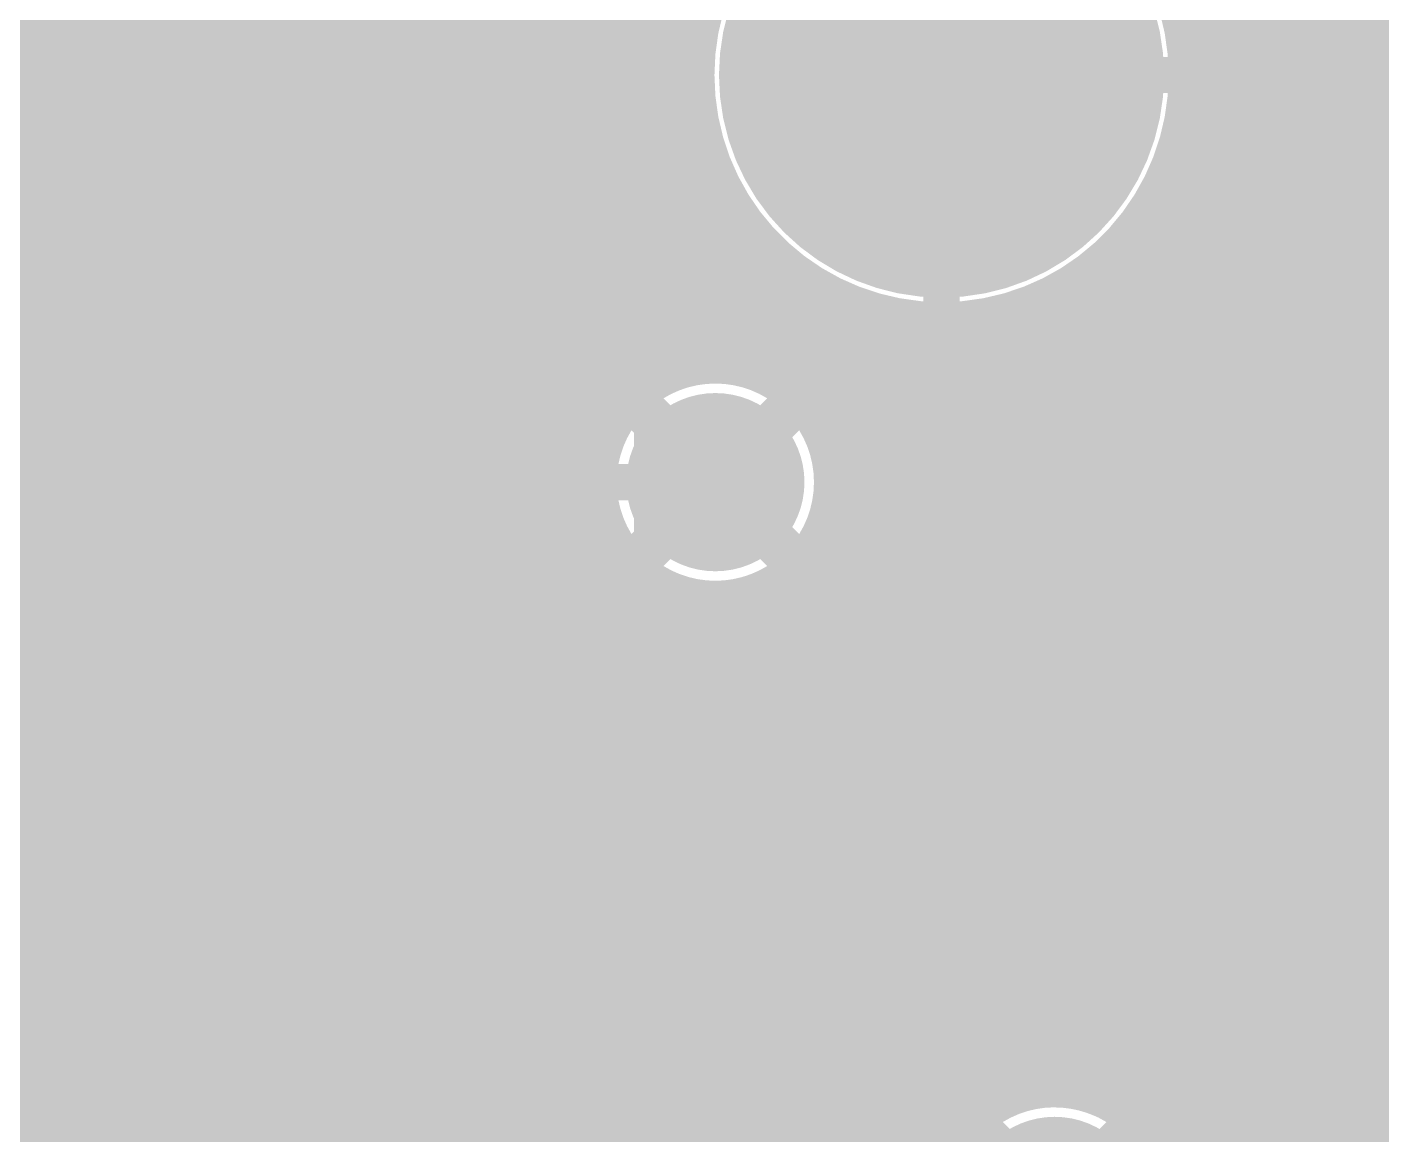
# Model space of a CAD drawing. Extents: x -118 to 4, y -52 to 56.
# Drawn here: x -48.95 to -41.34, y 20.08 to 26.3 of the extents above; entities that cross this region are included whole.
import ezdxf

# ---------------------------------------------------------------- set-up
doc = ezdxf.new("R2010")
doc.units = 0
doc.header["$MEASUREMENT"] = 0
doc.layers.get('0').update_dxf_attribs({"linetype": 'CONTINUOUS'})
for name, color, linetype in [('22-302-0_BOT', 7, 'CONTINUOUS'), ('22-302-0_DRD', 7, 'CONTINUOUS'), ('22-302-0_DRL', 2, 'CONTINUOUS'), ('22-302-0_GND', 1, 'CONTINUOUS'), ('22-302-0_IN1', 3, 'CONTINUOUS'), ('22-302-0_SMB', 5, 'CONTINUOUS'), ('22-302-0_SMT', 10, 'CONTINUOUS'), ('22-302-0_SPT', 9, 'CONTINUOUS'), ('22-302-0_SST', 11, 'CONTINUOUS'), ('22-302-0_TOP', 13, 'CONTINUOUS'), ('THRUHOLE_TAP', 7, 'CONTINUOUS')]:
    doc.layers.add(name, color=color, linetype=linetype)

# ---------------------------------------------------------------- blocks, each defined once
blk = doc.blocks.new('ROUND_17')
at = {"const_width": 1.09982}
blk.add_lwpolyline([(-0.54991, 0, 1), (0.54991, 0, 1)], format="xyb", close=True, dxfattribs=at)
blk = doc.blocks.new('ROUND_50')
at = {"const_width": 0.35052}
blk.add_lwpolyline([(-0.17526, 0, 1), (0.17526, 0, 1)], format="xyb", close=True, dxfattribs=at)
blk = doc.blocks.new('ROUND_102')
at = {"const_width": 0.54991}
blk.add_lwpolyline([(-0.274954, 0, 1), (0.274954, 0, 1)], format="xyb", close=True, dxfattribs=at)
blk = doc.blocks.new('ROUND_106')
at = {"const_width": 0.10033}
blk.add_lwpolyline([(-0.050164, 0, 1), (0.050164, 0, 1)], format="xyb", close=True, dxfattribs=at)
blk = doc.blocks.new('ROUND_107')
at = {"const_width": 0.10033}
blk.add_lwpolyline([(-0.050164, 0, 1), (0.050164, 0, 1)], format="xyb", close=True, dxfattribs=at)
blk = doc.blocks.new('ROUND_86')
at = {"const_width": 1.24968}
blk.add_lwpolyline([(-0.62484, 0, 1), (0.62484, 0, 1)], format="xyb", close=True, dxfattribs=at)
blk = doc.blocks.new('ROUND_93')
at = {"const_width": 0.50038}
blk.add_lwpolyline([(-0.25019, 0, 1), (0.25019, 0, 1)], format="xyb", close=True, dxfattribs=at)
blk = doc.blocks.new('ROUND_95')
at = {"const_width": 0.50038}
blk.add_lwpolyline([(-0.25019, 0, 1), (0.25019, 0, 1)], format="xyb", close=True, dxfattribs=at)
blk = doc.blocks.new('ROUND_65')
at = {"const_width": 0.35052}
blk.add_lwpolyline([(-0.17526, 0, 1), (0.17526, 0, 1)], format="xyb", close=True, dxfattribs=at)
blk = doc.blocks.new('RECTANGLE_10')
blk.add_solid([(0.63627, 0.51308), (0.63627, -0.51308), (-0.63627, 0.51308), (-0.63627, -0.51308)])
blk = doc.blocks.new('RECTANGLE_14')
blk.add_solid([(1.5494, 1.14935), (1.5494, -1.14935), (-1.5494, 1.14935), (-1.5494, -1.14935)])
blk = doc.blocks.new('ROUND_98')
at = {"const_width": 0.10033}
blk.add_lwpolyline([(-0.050164, 0, 1), (0.050164, 0, 1)], format="xyb", close=True, dxfattribs=at)

msp = doc.modelspace()

# ---------------------------------------------------------------- linework, layer by layer
at = {"layer": '22-302-0_BOT'}
for points, const_width in [([(-48.4632, 32.6136), (-48.4632, 20.2184)], 0.254), ([(-48.2346, 32.6136), (-48.2346, 20.2184)], 0.254), ([(-48.006, 29.3878), (-48.006, 20.2184)], 0.254), ([(-47.7774, 29.3878), (-47.7774, 20.2184)], 0.254), ([(-47.5488, 29.3878), (-47.5488, 20.2184)], 0.254), ([(-47.3202, 29.3878), (-47.3202, 20.2184)], 0.254), ([(-45.4914, 29.3878), (-45.4914, 24.72944)], 0.254), ([(-45.2628, 29.3878), (-45.2628, 24.50084)], 0.254), ([(-48.514, 29.083), (-48.514, 20.447)], 0.254), ([(-45.085, 23.749), (-46.355, 25.019), (-46.355, 28.067)], 0.2032), ([(-47.0916, 27.1018), (-47.0916, 20.2184)], 0.254), ([(-46.863, 27.1018), (-46.863, 20.2184)], 0.254), ([(-46.7614, 27.1018), (-46.7614, 25.019)], 0.254), ([(-45.9486, 27.1018), (-45.9486, 25.18664)], 0.254), ([(-45.72, 27.1018), (-45.72, 24.95804)], 0.254), ([(-46.7614, 26.2382), (-48.514, 26.2382)], 0.254), ([(-45.22978, 26.2382), (-45.9486, 26.2382)], 0.254), ([(-43.815, 26.035), (-43.815, 23.749), (-44.45, 23.114), (-44.45, 21.082), (-45.72, 19.812), (-60.071, 19.812), (-60.325, 20.066), (-62.865, 20.066), (-68.072, 25.273), (-72.263, 25.273), (-72.39, 25.146)], 0.2032), ([(-46.7614, 26.0096), (-48.514, 26.0096)], 0.254), ([(-45.24502, 26.0096), (-45.9486, 26.0096)], 0.254), ([(-43.815, 26.035), (-40.64, 26.035)], 0.2032), ([(-46.7614, 25.781), (-48.514, 25.781)], 0.254), ([(-45.22216, 25.781), (-45.9486, 25.781)], 0.254), ([(-41.18356, 25.6286), (-42.4434, 25.6286)], 0.254), ([(-42.291, 25.6286), (-42.291, 23.5204)], 0.254), ([(-42.0624, 25.6286), (-42.0624, 23.5204)], 0.254), ([(-41.8338, 25.6286), (-41.8338, 23.5204)], 0.254), ([(-41.6052, 25.6286), (-41.6052, 23.5204)], 0.254), ([(-41.3766, 25.6286), (-41.3766, 23.5204)], 0.254), ([(-46.7614, 25.5524), (-48.514, 25.5524)], 0.254), ([(-45.1612, 25.5524), (-45.9486, 25.5524)], 0.254), ([(-41.11752, 25.5524), (-42.4688, 25.5524)], 0.254), ([(-42.5196, 25.42794), (-42.5196, 23.5204)], 0.254), ([(-46.7614, 25.3238), (-48.514, 25.3238)], 0.254), ([(-45.05452, 25.3238), (-45.9486, 25.3238)], 0.254), ([(-45.0342, 25.28824), (-45.0342, 24.42718)], 0.254), ([(-38.77564, 25.3238), (-42.57294, 25.3238)], 0.254), ([(-45.9486, 25.18664), (-45.18152, 24.4221)], 0.254), ([(-46.7614, 25.0952), (-48.514, 25.0952)], 0.254), ([(-44.89196, 25.0952), (-45.85716, 25.0952)], 0.254), ([(-42.7482, 25.0825), (-42.7482, 23.5204)], 0.254), ([(-38.70706, 25.0952), (-42.7355, 25.0952)], 0.254), ([(-44.8056, 25.00376), (-44.8056, 24.36876)], 0.254), ([(-46.73092, 24.8666), (-48.514, 24.8666)], 0.254), ([(-44.63796, 24.8666), (-45.62856, 24.8666)], 0.254), ([(-38.52164, 24.8666), (-42.9895, 24.8666)], 0.254), ([(-42.9768, 24.87676), (-42.9768, 23.61692)], 0.254), ([(-44.577, 24.82342), (-44.577, 24.20112)], 0.254), ([(-46.63694, 24.7269), (-45.7581, 23.84552)], 0.254), ([(-46.6344, 24.72436), (-46.6344, 20.2184)], 0.254), ([(-44.3484, 24.70658), (-44.3484, 23.78964)], 0.254), ([(-43.2054, 24.74214), (-43.2054, 23.75408)], 0.254), ([(-46.54804, 24.638), (-48.514, 24.638)], 0.254), ([(-44.2214, 24.638), (-45.39996, 24.638)], 0.254), ([(-44.2214, 24.6634), (-44.2214, 23.91664)], 0.254), ([(-43.4086, 24.6634), (-43.4086, 23.79218)], 0.254), ([(-32.45104, 24.638), (-43.4086, 24.638)], 0.254), ([(-46.4058, 24.49576), (-46.4058, 20.2184)], 0.254), ([(-46.31944, 24.4094), (-48.514, 24.4094)], 0.254), ([(-44.2214, 24.4094), (-44.92244, 24.4094)], 0.254), ([(-32.51708, 24.4094), (-43.4086, 24.4094)], 0.254), ([(-46.1772, 24.26716), (-46.1772, 20.2184)], 0.254), ([(-46.09084, 24.1808), (-48.514, 24.1808)], 0.254), ([(-44.2214, 24.1808), (-44.55922, 24.1808)], 0.254), ([(-32.54248, 24.1808), (-43.4086, 24.1808)], 0.254), ([(-45.9486, 24.03856), (-45.9486, 20.2184)], 0.254), ([(-45.86224, 23.9522), (-48.514, 23.9522)], 0.254), ([(-44.2214, 23.9522), (-44.43476, 23.9522)], 0.254), ([(-44.2214, 23.91664), (-44.40428, 23.73376)], 0.254), ([(-32.53232, 23.9522), (-43.4086, 23.9522)], 0.254), ([(-45.76318, 23.7236), (-48.514, 23.7236)], 0.254), ([(-32.4866, 23.7236), (-43.13174, 23.7236)], 0.254), ([(-45.71492, 23.495), (-48.514, 23.495)], 0.254), ([(-45.72, 23.50516), (-45.72, 20.38604)], 0.254), ([(-36.449, 23.5204), (-42.8879, 23.5204)], 0.254), ([(-45.56252, 23.2664), (-48.514, 23.2664)], 0.254), ([(-45.4914, 23.2029), (-45.4914, 20.61464)], 0.254), ([(-45.2628, 23.09114), (-45.2628, 20.84324)], 0.254), ([(-44.8564, 23.10892), (-44.8564, 21.24964)], 0.254), ([(-43.434, 23.114), (-36.449, 23.114), (-35.687, 22.352)], 0.2032), ([(-44.8564, 23.0378), (-48.514, 23.0378)], 0.254), ([(-45.0342, 23.07082), (-45.0342, 21.07184)], 0.254), ([(-44.8564, 22.8092), (-48.514, 22.8092)], 0.254), ([(-44.0436, 22.81174), (-44.0436, 21.082)], 0.254), ([(-36.61664, 22.7076), (-42.8879, 22.7076)], 0.254), ([(-42.7482, 22.7076), (-42.7482, 20.3073)], 0.254), ([(-42.5196, 22.7076), (-42.5196, 20.3073)], 0.254), ([(-42.291, 22.7076), (-42.291, 20.3073)], 0.254), ([(-42.0624, 22.7076), (-42.0624, 20.3073)], 0.254), ([(-41.8338, 22.7076), (-41.8338, 20.3073)], 0.254), ([(-41.6052, 22.7076), (-41.6052, 20.3073)], 0.254), ([(-41.3766, 22.7076), (-41.3766, 20.3073)], 0.254), ([(-44.8564, 22.5806), (-48.514, 22.5806)], 0.254), ([(-43.85564, 22.5806), (-44.0436, 22.5806)], 0.254), ([(-43.8912, 22.61108), (-43.8912, 16.6624)], 0.254), ([(-36.48964, 22.5806), (-43.01236, 22.5806)], 0.254), ([(-42.9768, 22.61108), (-42.9768, 20.3327)], 0.254), ([(-43.6626, 22.47392), (-43.6626, 20.16252)], 0.254), ([(-43.2054, 22.47392), (-43.2054, 20.36318)], 0.254), ([(-43.434, 22.43328), (-43.434, 20.31492)], 0.254), ([(-44.8564, 22.352), (-48.514, 22.352)], 0.254), ([(-36.36772, 22.352), (-44.0436, 22.352)], 0.254), ([(-44.8564, 22.1234), (-48.514, 22.1234)], 0.254), ([(-36.32708, 22.1234), (-44.0436, 22.1234)], 0.254), ([(-44.8564, 21.8948), (-48.514, 21.8948)], 0.254), ([(-36.18992, 21.8948), (-44.0436, 21.8948)], 0.254), ([(-44.8564, 21.6662), (-48.514, 21.6662)], 0.254), ([(-28.86964, 21.6662), (-44.0436, 21.6662)], 0.254), ([(-44.8564, 21.4376), (-48.514, 21.4376)], 0.254), ([(-29.09824, 21.4376), (-44.0436, 21.4376)], 0.254), ([(-44.89704, 21.209), (-48.514, 21.209)], 0.254), ([(-44.8564, 21.24964), (-45.88764, 20.2184)], 0.254), ([(-29.32684, 21.209), (-44.0436, 21.209)], 0.254), ([(-45.12564, 20.9804), (-48.514, 20.9804)], 0.254), ([(-29.55544, 20.9804), (-44.0563, 20.9804)], 0.254), ([(-44.16298, 20.79498), (-45.4279, 19.52752)], 0.254), ([(-44.1198, 20.84578), (-44.1198, 16.6624)], 0.254), ([(-45.35424, 20.7518), (-48.514, 20.7518)], 0.254), ([(-29.78404, 20.7518), (-44.20616, 20.7518)], 0.254), ([(-44.3484, 20.60956), (-44.3484, 16.6624)], 0.254), ([(-45.58284, 20.5232), (-48.514, 20.5232)], 0.254), ([(-30.01264, 20.5232), (-44.43476, 20.5232)], 0.254), ([(-44.577, 20.38096), (-44.577, 16.6624)], 0.254), ([(-45.81144, 20.2946), (-48.53178, 20.2946)], 0.254), ([(-43.47972, 20.2946), (-44.66336, 20.2946)], 0.254), ([(-30.22854, 20.3073), (-42.90568, 20.3073)], 0.254), ([(-30.24124, 20.2946), (-42.87774, 20.2946)], 0.254), ([(-45.88764, 20.2184), (-48.55718, 20.2184)], 0.254), ([(-44.8056, 20.15236), (-44.8056, 16.6624)], 0.254), ([(-43.74388, 20.066), (-44.89196, 20.066)], 0.254)]:
    msp.add_lwpolyline(points, dxfattribs=dict(at, const_width=const_width))
at = {"layer": '22-302-0_BOT', "const_width": 0.254}
for points in [[(-43.815, 27.46502, 0.4142136), (-45.24502, 26.035)], [(-45.24502, 26.035, 0.3321504), (-44.2214, 24.6634)], [(-43.4086, 24.6634, 0.2539271), (-42.4434, 25.6286)], [(-46.7614, 25.019, 0.1989133), (-46.64237, 24.73163)], [(-46.7614, 25.019, 0.1989133), (-46.64237, 24.73163)], [(-45.085, 24.42972, 0.0356212), (-45.18162, 24.42283)], [(-44.40428, 23.749, 0.4142136), (-45.085, 24.42972)], [(-45.7581, 23.84552, 0.0356214), (-45.76498, 23.749)], [(-42.8879, 23.5204, 0.2271896), (-43.40852, 23.79425)], [(-45.76572, 23.749, 0.4142136), (-45.085, 23.06828)], [(-45.085, 23.06828, 0.085967), (-44.85605, 23.10794)], [(-44.0436, 22.81174, 0.2849817), (-43.434, 22.43328)], [(-43.434, 22.43328, 0.2370532), (-42.8879, 22.7076)], [(-44.16298, 20.79498, 0.1989124), (-44.04409, 21.082)], [(-48.55718, 20.2184, 0.0924145), (-48.51457, 20.447)], [(-43.18, 20.36572, 0.4142136), (-43.86072, 19.685)], [(-42.90568, 20.3073, 0.104172), (-43.18, 20.36508)]]:
    msp.add_lwpolyline(points, format="xyb", dxfattribs=at)
at = {"layer": '22-302-0_DRD', "const_width": 0.254}
for points in [[(-44.45, 26.67), (-44.45, 25.4)], [(-43.815, 26.67), (-43.815, 25.4)], [(-43.18, 25.4), (-43.18, 26.67)], [(-40.005, 26.67), (-41.275, 25.4)], [(-43.18, 26.035), (-44.45, 26.035)], [(-44.45, 25.4), (-43.18, 25.4)], [(-44.45, 24.384), (-45.72, 23.114)], [(-44.45, 23.114), (-45.72, 24.384)], [(-42.799, 23.749), (-44.069, 22.479)], [(-42.799, 22.479), (-44.069, 23.749)], [(-42.545, 20.32), (-43.815, 19.05)], [(-42.545, 19.05), (-43.815, 20.32)]]:
    msp.add_lwpolyline(points, dxfattribs=at)
at = {"layer": '22-302-0_IN1', "const_width": 0.254}
for points in [[(-41.7322, 55.372), (-41.7322, -3.048)], [(-41.5036, 55.372), (-41.5036, -3.048)], [(-41.275, 55.372), (-41.275, 26.2763)], [(-47.2186, 44.73956), (-47.2186, 8.64108)], [(-47.4472, 44.54398), (-47.4472, 8.50392)], [(-47.6758, 44.41444), (-47.6758, -3.048)], [(-41.9608, 39.02202), (-41.9608, -3.048)], [(-42.1894, 38.79088), (-42.1894, 9.18972)], [(-42.418, 38.70198), (-42.418, 26.3398)], [(-45.6184, 38.04158), (-45.6184, 24.17064)], [(-45.3898, 37.973), (-45.3898, 24.35606)], [(-47.9044, 35.71494), (-47.9044, -3.048)], [(-48.133, 35.56508), (-48.133, -3.048)], [(-48.3616, 35.51428), (-48.3616, -3.048)], [(-48.5902, 34.66338), (-48.5902, -3.048)], [(-48.8188, 34.45764), (-48.8188, -3.048)], [(-49.0474, 34.3789), (-49.0474, -3.048)], [(-46.99, 31.76016), (-46.99, 8.68172)], [(-45.847, 31.55188), (-45.847, -3.048)], [(-46.7614, 31.4579), (-46.7614, 8.64108)], [(-46.0756, 31.38424), (-46.0756, -3.048)], [(-46.5328, 31.34614), (-46.5328, 8.50392)], [(-46.3042, 31.32582), (-46.3042, -3.048)], [(-45.23232, 26.2128), (-66.38036, 26.2128)], [(-41.29532, 26.2128), (-42.39514, 26.2128)], [(-45.24248, 25.9842), (-66.44894, 25.9842)], [(-41.31818, 25.9842), (-42.38498, 25.9842)], [(-45.21708, 25.7556), (-66.63436, 25.7556)], [(-41.25976, 25.7556), (-42.41292, 25.7556)], [(-41.275, 25.79116), (-41.275, 3.2893)], [(-42.418, 25.7302), (-42.418, 9.45388)], [(-45.15104, 25.527), (-71.82612, 25.527)], [(-45.1612, 25.5524), (-45.1612, 24.42464)], [(-41.09212, 25.527), (-42.47896, 25.527)], [(-45.03928, 25.2984), (-71.72706, 25.2984)], [(-31.93796, 25.2984), (-42.58818, 25.2984)], [(-42.6466, 25.2095), (-42.6466, 20.10664)], [(-44.9326, 25.14346), (-44.9326, 24.41194)], [(-44.8691, 25.0698), (-71.71436, 25.0698)], [(-32.19196, 25.0698), (-42.75836, 25.0698)], [(-44.704, 24.91486), (-44.704, 24.31288)], [(-42.8752, 24.9555), (-42.8752, 20.29206)], [(-44.6024, 24.8412), (-71.78294, 24.8412)], [(-32.35452, 24.8412), (-43.0276, 24.8412)], [(-44.4754, 24.765), (-44.4754, 24.04872)], [(-43.1038, 24.79294), (-43.1038, 20.36064)], [(-43.3324, 24.6888), (-43.3324, 20.34794)], [(-43.96232, 24.6126), (-67.82816, 24.6126)], [(-44.2468, 24.67102), (-44.2468, 3.67792)], [(-44.0182, 24.62022), (-44.0182, 1.31064)], [(-43.7896, 24.60498), (-43.7896, 19.98472)], [(-32.4612, 24.6126), (-43.66768, 24.6126)], [(-43.561, 24.62784), (-43.561, 20.24888)], [(-45.3263, 24.384), (-67.56908, 24.384)], [(-32.52216, 24.384), (-44.84116, 24.384)], [(-45.62856, 24.1554), (-67.40652, 24.1554)], [(-32.54502, 24.1554), (-44.5389, 24.1554)], [(-45.74032, 23.9268), (-67.30492, 23.9268)], [(-32.52978, 23.9268), (-44.42714, 23.9268)], [(-45.76318, 23.6982), (-67.24904, 23.6982)], [(-32.47898, 23.6982), (-44.40682, 23.6982)], [(-45.70476, 23.4696), (-67.2338, 23.4696)], [(-32.38246, 23.4696), (-44.46524, 23.4696)], [(-44.4754, 23.44674), (-44.4754, 3.81508)], [(-45.6184, 23.32736), (-45.6184, -3.048)], [(-45.53712, 23.241), (-61.77788, 23.241)], [(-32.23514, 23.241), (-44.63288, 23.241)], [(-44.704, 23.18512), (-44.704, 3.85572)], [(-45.3898, 23.14194), (-45.3898, -3.048)], [(-44.9326, 23.08606), (-44.9326, 3.81508)], [(-32.00654, 23.0124), (-61.61024, 23.0124)], [(-45.1612, 23.07336), (-45.1612, 3.67792)], [(-39.12108, 22.7838), (-61.55182, 22.7838)], [(-39.32936, 22.5552), (-61.57214, 22.5552)], [(-39.40556, 22.3266), (-61.6839, 22.3266)], [(-39.40302, 22.098), (-61.98616, 22.098)], [(-39.31412, 21.8694), (-67.59194, 21.8694)], [(-39.08298, 21.6408), (-67.42176, 21.6408)], [(-26.71318, 21.4122), (-67.31254, 21.4122)], [(-26.65476, 21.1836), (-67.25412, 21.1836)], [(-26.48712, 20.955), (-67.2338, 20.955)], [(-22.32152, 20.7264), (-67.25412, 20.7264)], [(-28.07208, 20.4978), (-67.31254, 20.4978)], [(-43.52798, 20.2692), (-67.42176, 20.2692)], [(-28.28036, 20.2692), (-42.83202, 20.2692)], [(-43.75912, 20.0406), (-67.59194, 20.0406)], [(-28.35656, 20.0406), (-42.60088, 20.0406)]]:
    msp.add_lwpolyline(points, dxfattribs=at)
for points in [[(-43.815, 27.46502, 0.4142136), (-45.24502, 26.035)], [(-42.38498, 26.035, 0.4142136), (-43.815, 27.46502)], [(-40.64, 26.71572, 0.4142136), (-41.32072, 26.035)], [(-45.24502, 26.035, 0.4142136), (-43.815, 24.60498)], [(-43.815, 24.60498, 0.4142136), (-42.38498, 26.035)], [(-41.32072, 26.035, 0.4142136), (-40.64, 25.35428)], [(-45.085, 24.42972, 0.4142136), (-45.76572, 23.749)], [(-44.40428, 23.749, 0.4142136), (-45.085, 24.42972)], [(-45.76572, 23.749, 0.4142136), (-45.085, 23.06828)], [(-45.085, 23.06828, 0.4142136), (-44.40428, 23.749)], [(-43.18, 20.36572, 0.4142136), (-43.86072, 19.685)], [(-42.49928, 19.685, 0.4142136), (-43.18, 20.36572)]]:
    msp.add_lwpolyline(points, format="xyb", dxfattribs=at)
at = {"layer": '22-302-0_SST', "const_width": 0.254}
for points in [[(-43.815, 27.43708, 0.4142136), (-45.21708, 26.035)], [(-42.41292, 26.035, 0.4142136), (-43.815, 27.43708)], [(-45.21708, 26.035, 0.4142136), (-43.815, 24.63292)], [(-43.815, 24.63292, 0.4142136), (-42.41292, 26.035)]]:
    msp.add_lwpolyline(points, format="xyb", dxfattribs=at)
at = {"layer": '22-302-0_SST', "const_width": 0.1524}
for points in [[(-45.72, 22.987), (-46.99, 22.987), (-47.244, 23.241), (-47.244, 26.543), (-45.466, 26.543), (-45.466, 23.241), (-45.72, 22.987)], [(-47.98568, 25.71242), (-47.98568, 25.23998), (-48.66386, 25.4762), (-48.66386, 25.59558), (-47.64786, 25.59558)], [(-47.64786, 24.87422), (-47.64786, 24.4602), (-48.66386, 24.4602)], [(-45.466, 24.511), (-47.244, 24.511)], [(-47.64786, 23.622), (-47.64786, 23.9776), (-47.98568, 24.09698), (-48.32604, 24.09698), (-48.66386, 23.9776), (-48.66386, 23.622)], [(-47.64786, 23.68042), (-48.66386, 23.68042)], [(-45.32884, 21.717), (-45.15866, 21.83638), (-45.15866, 22.0726), (-45.32884, 22.19198), (-45.49648, 22.19198), (-45.83684, 21.95576), (-46.17466, 22.19198), (-46.17466, 21.717)], [(-47.69866, 21.45538), (-48.71466, 21.81098), (-48.71466, 21.336)], [(-45.15866, 20.8788), (-46.17466, 20.8788), (-46.17466, 21.35378)], [(-45.66666, 21.2344), (-45.66666, 20.8788)], [(-47.86884, 20.97278), (-47.69866, 20.91436), (-47.69866, 20.55876), (-47.86884, 20.4978), (-48.54448, 20.4978), (-48.71466, 20.55876), (-48.71466, 20.91436), (-48.54448, 20.97278)]]:
    msp.add_lwpolyline(points, dxfattribs=at)
at = {"layer": '22-302-0_TOP'}
for points, const_width in [([(-45.2628, 37.90442), (-45.2628, 26.32456)], 0.254), ([(-43.18, 11.811), (-42.545, 11.811), (-42.037, 12.319), (-42.037, 30.48), (-38.989, 33.528), (-38.989, 35.179), (-37.52342, 36.64204), (-37.52342, 37.465)], 0.2032), ([(-36.449, 1.26492), (-33.15208, 1.26492), (-33.147, 1.27), (-33.909, 2.032), (-33.909, 3.302), (-37.719, 7.112), (-38.227, 7.112), (-38.989, 7.874), (-42.799, 7.874), (-43.561, 8.636), (-43.561, 10.16), (-41.529, 12.192), (-41.529, 30.226), (-38.862, 32.893), (-38.1, 32.893), (-37.52342, 32.31642), (-37.52342, 31.52394)], 0.2032), ([(-43.434, 30.48), (-45.339, 28.575), (-45.339, 25.4), (-43.434, 23.495), (-43.434, 23.114)], 0.2032), ([(-46.355, 29.2862), (-47.1678, 29.2862), (-48.387, 28.067), (-48.387, 25.527), (-49.87798, 24.03602), (-50.8, 24.03602)], 0.635), ([(-47.5488, 27.92222), (-47.5488, 21.10232)], 0.254), ([(-46.355, 27.8638), (-46.355, 25.781)], 0.2032), ([(-47.69358, 27.77998), (-47.69358, 25.527)], 0.254), ([(-47.36846, 26.67), (-47.36846, 24.892)], 0.254), ([(-45.34154, 26.67), (-45.34154, 24.892)], 0.254), ([(-47.36846, 26.3906), (-47.69358, 26.3906)], 0.254), ([(-45.24756, 26.3906), (-45.34154, 26.3906)], 0.254), ([(-47.36846, 26.162), (-47.69358, 26.162)], 0.254), ([(-45.28566, 26.162), (-45.34154, 26.162)], 0.254), ([(-47.36846, 25.9334), (-47.69358, 25.9334)], 0.254), ([(-45.2882, 25.9334), (-45.34154, 25.9334)], 0.254), ([(-45.2628, 25.74544), (-45.2628, 24.45258)], 0.254), ([(-47.36846, 25.7048), (-47.69358, 25.7048)], 0.254), ([(-45.25264, 25.7048), (-45.34154, 25.7048)], 0.254), ([(-47.36846, 25.4762), (-47.69358, 25.4762)], 0.254), ([(-45.18152, 25.4762), (-45.34154, 25.4762)], 0.254), ([(-42.5196, 25.32634), (-42.5196, 20.447)], 0.254), ([(-42.51452, 25.33396), (-42.51452, 20.447)], 0.254), ([(-47.36846, 25.2476), (-47.752, 25.2476)], 0.254), ([(-45.06468, 25.2476), (-45.34154, 25.2476)], 0.254), ([(-42.51452, 25.2476), (-42.56532, 25.2476)], 0.254), ([(-47.7774, 25.19426), (-47.7774, 20.69084)], 0.254), ([(-45.0342, 25.20188), (-45.0342, 24.4729)], 0.254), ([(-47.89678, 25.03678), (-49.38522, 23.54834)], 0.254), ([(-47.36846, 25.019), (-47.91202, 25.019)], 0.254), ([(-44.88688, 25.019), (-45.34154, 25.019)], 0.254), ([(-42.7482, 25.01392), (-42.7482, 20.447)], 0.254), ([(-42.51452, 25.019), (-42.74312, 25.019)], 0.254), ([(-48.006, 24.92502), (-48.006, 20.91944)], 0.254), ([(-44.8056, 24.94026), (-44.8056, 24.41956)], 0.254), ([(-45.34154, 24.892), (-47.36846, 24.892)], 0.254), ([(-47.3202, 24.892), (-47.3202, 24.638)], 0.254), ([(-47.0916, 24.892), (-47.0916, 24.638)], 0.254), ([(-46.863, 24.892), (-46.863, 24.638)], 0.254), ([(-46.6344, 24.892), (-46.6344, 24.638)], 0.254), ([(-46.4058, 24.892), (-46.4058, 24.638)], 0.254), ([(-46.1772, 24.892), (-46.1772, 24.638)], 0.254), ([(-45.9486, 24.892), (-45.9486, 24.638)], 0.254), ([(-45.72, 24.892), (-45.72, 24.638)], 0.254), ([(-45.4914, 24.892), (-45.4914, 24.638)], 0.254), ([(-44.61002, 24.7904), (-48.14062, 24.7904)], 0.254), ([(-44.577, 24.77008), (-44.577, 24.26716)], 0.254), ([(-42.51452, 24.7904), (-43.01998, 24.7904)], 0.254), ([(-42.9768, 24.81834), (-42.9768, 20.447)], 0.254), ([(-48.2346, 24.69642), (-48.2346, 21.14804)], 0.254), ([(-43.2054, 24.6888), (-43.2054, 20.447)], 0.254), ([(-47.36846, 24.638), (-47.36846, 22.86)], 0.254), ([(-45.34154, 24.638), (-47.36846, 24.638)], 0.254), ([(-45.34154, 24.638), (-45.34154, 24.42718)], 0.254), ([(-44.3484, 24.65832), (-44.3484, 21.10232)], 0.254), ([(-43.434, 24.60752), (-43.434, 20.447)], 0.254), ([(-47.36846, 24.5618), (-48.36922, 24.5618)], 0.254), ([(-43.91406, 24.5618), (-45.34154, 24.5618)], 0.254), ([(-44.1198, 24.58974), (-44.1198, 21.10232)], 0.254), ([(-43.8912, 24.55926), (-43.8912, 21.10232)], 0.254), ([(-42.51452, 24.5618), (-43.7134, 24.5618)], 0.254), ([(-43.6626, 24.56688), (-43.6626, 20.447)], 0.254), ([(-48.4632, 24.46782), (-48.4632, 21.3233)], 0.254), ([(-47.36846, 24.3332), (-48.59782, 24.3332)], 0.254), ([(-42.51452, 24.3332), (-44.6532, 24.3332)], 0.254), ([(-48.6918, 24.23922), (-48.6918, 21.39188)], 0.254), ([(-47.36846, 24.1046), (-48.82642, 24.1046)], 0.254), ([(-42.51452, 24.1046), (-44.45, 24.1046)], 0.254), ([(-48.9204, 24.01062), (-48.9204, 21.39442)], 0.254), ([(-47.36846, 23.876), (-49.05502, 23.876)], 0.254), ([(-42.51452, 23.876), (-44.36872, 23.876)], 0.254), ([(-46.355, 23.749), (-45.085, 23.749)], 0.2032), ([(-47.36846, 23.6474), (-49.28362, 23.6474)], 0.254), ([(-42.51452, 23.6474), (-44.36618, 23.6474)], 0.254), ([(-47.36846, 23.4188), (-49.42332, 23.4188)], 0.254), ([(-42.51452, 23.4188), (-44.4373, 23.4188)], 0.254), ([(-44.577, 23.2283), (-44.577, 21.10232)], 0.254), ([(-47.36846, 23.1902), (-49.42332, 23.1902)], 0.254), ([(-42.51452, 23.1902), (-44.62018, 23.1902)], 0.254), ([(-44.8056, 23.07844), (-44.8056, 21.10232)], 0.254), ([(-45.34154, 23.06828), (-45.34154, 22.86)], 0.254), ([(-45.2628, 23.04542), (-45.2628, 21.10232)], 0.254), ([(-45.0342, 23.0251), (-45.0342, 21.10232)], 0.254), ([(-47.36846, 22.9616), (-49.42332, 22.9616)], 0.254), ([(-42.51452, 22.9616), (-45.34154, 22.9616)], 0.254), ([(-45.34154, 22.86), (-47.36846, 22.86)], 0.254), ([(-47.3202, 22.86), (-47.3202, 21.10232)], 0.254), ([(-47.0916, 22.86), (-47.0916, 21.10232)], 0.254), ([(-46.863, 22.86), (-46.863, 21.10232)], 0.254), ([(-46.6344, 22.86), (-46.6344, 21.10232)], 0.254), ([(-46.4058, 22.86), (-46.4058, 21.10232)], 0.254), ([(-46.1772, 22.86), (-46.1772, 21.10232)], 0.254), ([(-45.9486, 22.86), (-45.9486, 21.10232)], 0.254), ([(-45.72, 22.86), (-45.72, 21.10232)], 0.254), ([(-45.4914, 22.86), (-45.4914, 21.10232)], 0.254), ([(-42.51452, 22.733), (-49.42332, 22.733)], 0.254), ([(-42.51452, 22.5044), (-50.10658, 22.5044)], 0.254), ([(-42.51452, 22.2758), (-50.10658, 22.2758)], 0.254), ([(-42.51452, 22.0472), (-50.10658, 22.0472)], 0.254), ([(-42.51452, 21.8186), (-50.10658, 21.8186)], 0.254), ([(-42.51452, 21.59), (-49.1236, 21.59)], 0.254), ([(-48.768, 21.39442), (-49.1236, 21.39442)], 0.254), ([(-42.51452, 21.3614), (-48.55464, 21.3614)], 0.254), ([(-48.2727, 21.18868), (-47.64532, 20.5613)], 0.254), ([(-42.51452, 21.1328), (-48.21682, 21.1328)], 0.254), ([(-47.64532, 21.10232), (-47.64532, 20.5613)], 0.254), ([(-43.79468, 21.10232), (-47.64532, 21.10232)], 0.254), ([(-43.79468, 21.10232), (-43.79468, 20.447)], 0.254), ([(-45.72, 19.57578), (-47.64278, 19.57578), (-48.768, 20.701), (-50.8, 20.701)], 0.635), ([(-47.64532, 20.9042), (-47.98822, 20.9042)], 0.254), ([(-42.51452, 20.9042), (-43.79468, 20.9042)], 0.254), ([(-47.64532, 20.6756), (-47.75962, 20.6756)], 0.254), ([(-42.51452, 20.6756), (-43.79468, 20.6756)], 0.254), ([(-42.51452, 20.447), (-43.79468, 20.447)], 0.254)]:
    msp.add_lwpolyline(points, dxfattribs=dict(at, const_width=const_width))
at = {"layer": '22-302-0_TOP', "const_width": 0.254}
for points in [[(-43.815, 27.51074, 0.4142136), (-45.29074, 26.035)], [(-45.29074, 26.035, 0.4142136), (-43.815, 24.55926)], [(-47.89678, 25.03678, 0.1989124), (-47.69373, 25.527)], [(-43.815, 24.55926, 0.2757864), (-42.51452, 25.33396)], [(-45.085, 24.47544, 0.0906569), (-45.34202, 24.42845)], [(-44.35856, 23.749, 0.4142136), (-45.085, 24.47544)], [(-45.085, 23.02256, 0.4142136), (-44.35856, 23.749)], [(-45.34154, 23.06828, 0.0903459), (-45.085, 23.02154)], [(-48.27778, 21.19122, 0.1989124), (-48.768, 21.39427)], [(-48.27778, 21.19122, 0.1989124), (-48.768, 21.39427)]]:
    msp.add_lwpolyline(points, format="xyb", dxfattribs=at)

# ---------------------------------------------------------------- block references
at = {"layer": '22-302-0_BOT'}
for name, p in [('ROUND_17', (-43.815, 26.035)), ('ROUND_50', (-45.085, 23.749)), ('ROUND_50', (-43.434, 23.114))]:
    msp.add_blockref(name, p, dxfattribs=at)
at = {"layer": '22-302-0_DRL'}
for name, p in [('ROUND_102', (-43.815, 26.035)), ('ROUND_106', (-45.085, 23.749)), ('ROUND_107', (-43.434, 23.114))]:
    msp.add_blockref(name, p, dxfattribs=at)
at = {"layer": '22-302-0_GND'}
for name, p in [('ROUND_86', (-43.815, 26.035)), ('ROUND_95', (-45.085, 23.749)), ('ROUND_93', (-43.434, 23.114)), ('ROUND_93', (-43.18, 19.685))]:
    msp.add_blockref(name, p, dxfattribs=at)
at = {"layer": '22-302-0_IN1'}
for name, p in [('ROUND_17', (-43.815, 26.035)), ('ROUND_65', (-45.085, 23.749)), ('ROUND_50', (-43.434, 23.114))]:
    msp.add_blockref(name, p, dxfattribs=at)
at = {"layer": '22-302-0_SMB'}
msp.add_blockref('ROUND_17', (-43.815, 26.035), dxfattribs=at)
at = {"layer": '22-302-0_SMT'}
for name, p in [('ROUND_17', (-43.815, 26.035)), ('RECTANGLE_10', (-46.355, 25.781)), ('RECTANGLE_10', (-46.355, 23.749)), ('RECTANGLE_14', (-45.72, 19.57578))]:
    msp.add_blockref(name, p, dxfattribs=at)
at = {"layer": '22-302-0_SPT'}
for name, p in [('RECTANGLE_10', (-46.355, 25.781)), ('RECTANGLE_10', (-46.355, 23.749)), ('RECTANGLE_14', (-45.72, 19.57578))]:
    msp.add_blockref(name, p, dxfattribs=at)
at = {"layer": '22-302-0_TOP'}
for name, p in [('ROUND_17', (-43.815, 26.035)), ('RECTANGLE_10', (-46.355, 25.781)), ('RECTANGLE_10', (-46.355, 23.749)), ('ROUND_50', (-45.085, 23.749)), ('ROUND_50', (-43.434, 23.114)), ('RECTANGLE_14', (-45.72, 19.57578))]:
    msp.add_blockref(name, p, dxfattribs=at)
at = {"layer": 'THRUHOLE_TAP'}
for name, p in [('ROUND_102', (-43.815, 26.035)), ('ROUND_98', (-45.085, 23.749)), ('ROUND_98', (-43.434, 23.114))]:
    msp.add_blockref(name, p, dxfattribs=at)

doc.saveas('drawing.dxf')
